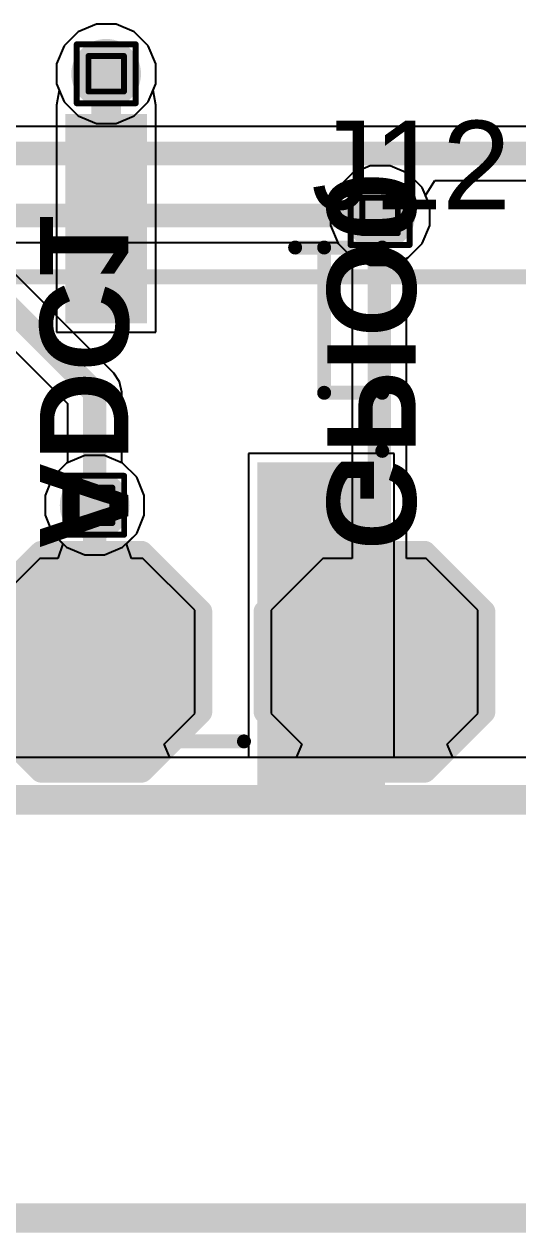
# Model space of a CAD drawing. Header units: inches. Extents: x -22 to 5433, y -13 to 5447.
# Drawn here: x 52.23 to 56.48, y -7.23 to 3.17 of the extents above; entities that cross this region are included whole.
import ezdxf

# ---------------------------------------------------------------- set-up
doc = ezdxf.new("R2010")
doc.units = ezdxf.units.IN
for name, color, linetype in [('Board_outline', 216, 'Continuous'), ('Bottom Layer', 5, 'Continuous'), ('Bottom Overlay', 54, 'Continuous'), ('Bottom Paste', 16, 'Continuous'), ('Bottom Solder', 6, 'Continuous'), ('Dimensions', 6, 'Continuous'), ('Drill Drawing', 1, 'Continuous'), ('Ground', 16, 'Continuous'), ('Power', 76, 'Continuous'), ('Top Layer', 1, 'Continuous'), ('Top Overlay', 2, 'Continuous'), ('Top Paste', 8, 'Continuous'), ('Top Solder', 216, 'Continuous'), ('Via Holes', 16, 'Continuous')]:
    doc.layers.add(name, color=color, linetype=linetype)
doc.styles.add('Arial', font='', dxfattribs={"height": 0.2})
doc.styles.add('Arial_Bold', font='', dxfattribs={"height": 0.2})
doc.styles.get('Arial').set_extended_font_data('Arial')
doc.styles.get('Arial_Bold').set_extended_font_data('Arial', bold=True)

msp = doc.modelspace()

# ---------------------------------------------------------------- hatches: boundary and pattern name
at = {"layer": 'Bottom Layer'}
h = msp.add_hatch(color=5, dxfattribs=at)
edge = h.paths.add_edge_path()
edge.add_arc((52.938, 2.743), 0.3, 0, 360)
h = msp.add_hatch(color=5, dxfattribs=at)
edge = h.paths.add_edge_path()
edge.add_arc((55.296, 1.524), 0.3, 0, 360)
h = msp.add_hatch(color=5, dxfattribs=at)
edge = h.paths.add_edge_path()
edge.add_arc((52.839, -0.97), 0.3, 0, 360)
for points in [[(53.573, -2.698), (53.573, -1.936), (53.192, -1.555), (52.43, -1.555), (52.049, -1.936), (52.049, -2.698), (52.43, -3.079), (53.192, -3.079)], [(54.485, -1.936), (54.485, -2.698), (54.866, -3.079), (55.628, -3.079), (56.009, -2.698), (56.009, -1.936), (55.628, -1.555), (54.866, -1.555)]]:
    msp.add_hatch(color=5, dxfattribs=at).paths.add_polyline_path(points)
at = {"layer": 'Bottom Paste'}
for points in [[(53.573, -2.698), (53.573, -1.936), (53.192, -1.555), (52.43, -1.555), (52.049, -1.936), (52.049, -2.698), (52.43, -3.079), (53.192, -3.079)], [(54.485, -1.936), (54.485, -2.698), (54.866, -3.079), (55.628, -3.079), (56.009, -2.698), (56.009, -1.936), (55.628, -1.555), (54.866, -1.555)]]:
    msp.add_hatch(color=16, dxfattribs=at).paths.add_polyline_path(points)
at = {"layer": 'Bottom Solder'}
for points in [[(53.675, -2.749), (53.675, -1.885), (53.243, -1.453), (52.379, -1.453), (51.947, -1.885), (51.947, -2.749), (52.379, -3.18), (53.243, -3.18)], [(54.384, -1.885), (54.384, -2.749), (54.815, -3.18), (55.679, -3.18), (56.111, -2.749), (56.111, -1.885), (55.679, -1.453), (54.815, -1.453)]]:
    msp.add_hatch(color=6, dxfattribs=at).paths.add_polyline_path(points)
at = {"layer": 'Ground'}
h = msp.add_hatch(color=16, dxfattribs=at)
edge = h.paths.add_edge_path()
edge.add_arc((52.938, 2.743), 0.3, 0, 360)
h = msp.add_hatch(color=16, dxfattribs=at)
edge = h.paths.add_edge_path()
edge.add_arc((55.296, 1.524), 0.3, 0, 360)
h = msp.add_hatch(color=16, dxfattribs=at)
edge = h.paths.add_edge_path()
edge.add_arc((52.839, -0.97), 0.3, 0, 360)
at = {"layer": 'Power'}
h = msp.add_hatch(color=76, dxfattribs=at)
edge = h.paths.add_edge_path()
edge.add_arc((52.938, 2.743), 0.3, 0, 360)
h = msp.add_hatch(color=76, dxfattribs=at)
edge = h.paths.add_edge_path()
edge.add_arc((55.296, 1.524), 0.3, 0, 360)
h = msp.add_hatch(color=76, dxfattribs=at)
edge = h.paths.add_edge_path()
edge.add_arc((52.839, -0.97), 0.3, 0, 360)
at = {"layer": 'Top Layer'}
h = msp.add_hatch(color=1, dxfattribs=at)
edge = h.paths.add_edge_path()
edge.add_arc((52.938, 2.743), 0.3, 0, 360)
for points in [[(52.638, 2.347), (53.238, 2.347), (53.238, 0.647), (52.638, 0.647)], [(54.289, -0.652), (55.289, -0.652), (55.289, -3.352), (54.289, -3.352)]]:
    msp.add_hatch(color=1, dxfattribs=at).paths.add_polyline_path(points)
h = msp.add_hatch(color=1, dxfattribs=at)
edge = h.paths.add_edge_path()
edge.add_arc((55.296, 1.524), 0.3, 0, 360)
h = msp.add_hatch(color=1, dxfattribs=at)
edge = h.paths.add_edge_path()
edge.add_arc((52.839, -0.97), 0.3, 0, 360)
at = {"layer": 'Top Paste'}
for points in [[(52.638, 2.347), (53.238, 2.347), (53.238, 0.647), (52.638, 0.647)], [(54.289, -0.652), (55.289, -0.652), (55.289, -3.352), (54.289, -3.352)]]:
    msp.add_hatch(color=8, dxfattribs=at).paths.add_polyline_path(points)
at = {"layer": 'Top Solder'}
for points in [[(52.588, 2.398), (53.289, 2.398), (53.289, 0.596), (52.588, 0.596)], [(54.238, -0.601), (55.339, -0.601), (55.339, -3.403), (54.238, -3.403)]]:
    msp.add_hatch(color=216, dxfattribs=at).paths.add_polyline_path(points)
at = {"layer": 'Via Holes'}
h = msp.add_hatch(color=7, dxfattribs=at)
edge = h.paths.add_edge_path()
edge.add_arc((52.938, 2.743), 0.15, 0, 360)
h = msp.add_hatch(color=7, dxfattribs=at)
edge = h.paths.add_edge_path()
edge.add_arc((55.296, 1.524), 0.15, 0, 360)
h = msp.add_hatch(color=7, dxfattribs=at)
edge = h.paths.add_edge_path()
edge.add_arc((52.839, -0.97), 0.15, 0, 360)

# ---------------------------------------------------------------- linework, layer by layer
at = {"layer": 'Board_outline'}
msp.add_lwpolyline([(-4.689, -3.505, 0.254, 0.254, 0), (67.311, -3.505, 0.254, 0.254, 0)], format="xyseb", dxfattribs=at)
msp.add_lwpolyline([(-4.689, -3.505, 0.254, 0.254, 0), (67.311, -3.505, 0.254, 0.254, 0)], format="xyseb", dxfattribs=at)
at = {"layer": 'Bottom Layer'}
for p, q in [((52.854, 3.17), (52.697, 3.105)), ((53.023, 3.17), (52.854, 3.17)), ((53.18, 3.105), (53.023, 3.17)), ((52.697, 3.105), (52.576, 2.985)), ((53.3, 2.985), (53.18, 3.105)), ((52.576, 2.985), (52.511, 2.828)), ((53.365, 2.828), (53.3, 2.985)), ((52.511, 2.828), (52.511, 2.658)), ((53.365, 2.658), (53.365, 2.828)), ((52.511, 2.658), (52.576, 2.501)), ((53.3, 2.501), (53.365, 2.658)), ((52.576, 2.501), (52.697, 2.381)), ((53.18, 2.381), (53.3, 2.501)), ((52.697, 2.381), (52.854, 2.316)), ((52.854, 2.316), (53.023, 2.316)), ((53.023, 2.316), (53.18, 2.381)), ((55.054, 1.886), (54.934, 1.766)), ((55.211, 1.951), (55.054, 1.886)), ((55.381, 1.951), (55.211, 1.951)), ((55.538, 1.886), (55.381, 1.951)), ((55.658, 1.766), (55.538, 1.886)), ((54.934, 1.766), (54.869, 1.609)), ((55.723, 1.609), (55.658, 1.766)), ((54.869, 1.609), (54.869, 1.439)), ((55.723, 1.439), (55.723, 1.609)), ((54.869, 1.439), (54.934, 1.282)), ((55.658, 1.282), (55.723, 1.439)), ((54.934, 1.282), (55.054, 1.162)), ((55.538, 1.162), (55.658, 1.282)), ((55.054, 1.162), (55.056, 1.161)), ((55.056, 1.161), (55.056, -1.428)), ((55.522, 1.155), (55.538, 1.162)), ((55.522, -1.428), (55.522, 1.155)), ((52.597, -0.608), (52.477, -0.728)), ((52.754, -0.543), (52.597, -0.608)), ((52.923, -0.543), (52.754, -0.543)), ((53.08, -0.608), (52.923, -0.543)), ((53.201, -0.728), (53.08, -0.608)), ((52.477, -0.728), (52.412, -0.885)), ((53.266, -0.885), (53.201, -0.728)), ((52.412, -0.885), (52.412, -1.055)), ((53.266, -1.055), (53.266, -0.885)), ((52.412, -1.055), (52.477, -1.212)), ((53.201, -1.212), (53.266, -1.055)), ((52.477, -1.212), (52.565, -1.301)), ((53.112, -1.301), (53.201, -1.212)), ((52.565, -1.301), (52.521, -1.428)), ((53.156, -1.428), (53.112, -1.301)), ((52.366, -1.428), (51.922, -1.872)), ((52.521, -1.428), (52.366, -1.428)), ((53.255, -1.428), (53.156, -1.428)), ((53.7, -1.872), (53.255, -1.428)), ((54.803, -1.428), (54.358, -1.872)), ((55.056, -1.428), (54.803, -1.428)), ((55.692, -1.428), (55.522, -1.428)), ((56.136, -1.872), (55.692, -1.428)), ((53.7, -2.761), (53.7, -1.872)), ((54.358, -1.872), (54.358, -2.761)), ((56.136, -2.761), (56.136, -1.872)), ((53.436, -3.025), (53.7, -2.761)), ((54.358, -2.761), (54.622, -3.025)), ((55.872, -3.025), (56.136, -2.761)), ((53.485, -3.142), (53.436, -3.025)), ((54.622, -3.025), (54.573, -3.142)), ((55.921, -3.142), (55.872, -3.025)), ((54.573, -3.142), (53.485, -3.142)), ((57.01, -3.142), (55.921, -3.142))]:
    msp.add_line(p, q, dxfattribs=at)
for points in [[(55.289, 1.517, 0.203, 0.203, 0), (55.296, 1.524, 0.203, 0.203, 0)], [(55.289, -2.317, 0.203, 0.203, 0), (55.289, 1.517, 0.203, 0.203, 0)], [(52.839, -2.317, 0.203, 0.203, 0), (52.839, -0.97, 0.203, 0.203, 0)]]:
    msp.add_lwpolyline(points, format="xyseb", dxfattribs=at)
for points in [[(55.238, 1.517, 0.102, 0.102, 1), (55.339, 1.517, 0.102, 0.102, 1)], [(55.238, 1.517, 0.102, 0.102, 1), (55.339, 1.517, 0.102, 0.102, 1)], [(55.245, 1.524, 0.102, 0.102, 1), (55.347, 1.524, 0.102, 0.102, 1)], [(52.788, -0.97, 0.102, 0.102, 1), (52.889, -0.97, 0.102, 0.102, 1)], [(52.788, -2.317, 0.102, 0.102, 1), (52.889, -2.317, 0.102, 0.102, 1)], [(55.238, -2.317, 0.102, 0.102, 1), (55.339, -2.317, 0.102, 0.102, 1)]]:
    msp.add_lwpolyline(points, format="xyseb", close=True, dxfattribs=at)
at = {"layer": 'Bottom Overlay'}
for points in [[(51.871, -1.885, 0.2, 0.2, 0), (52.379, -1.377, 0.2, 0.2, 0)], [(52.379, -1.377, 0.2, 0.2, 0), (53.243, -1.377, 0.2, 0.2, 0)], [(53.243, -1.377, 0.2, 0.2, 0), (53.751, -1.885, 0.2, 0.2, 0)], [(54.307, -1.885, 0.2, 0.2, 0), (54.815, -1.377, 0.2, 0.2, 0)], [(54.815, -1.377, 0.2, 0.2, 0), (55.679, -1.377, 0.2, 0.2, 0)], [(55.679, -1.377, 0.2, 0.2, 0), (56.187, -1.885, 0.2, 0.2, 0)], [(53.751, -2.749, 0.2, 0.2, 0), (53.751, -1.885, 0.2, 0.2, 0)], [(54.307, -2.749, 0.2, 0.2, 0), (54.307, -1.885, 0.2, 0.2, 0)], [(56.187, -2.749, 0.2, 0.2, 0), (56.187, -1.885, 0.2, 0.2, 0)], [(51.871, -2.749, 0.2, 0.2, 0), (52.379, -3.257, 0.2, 0.2, 0)], [(53.243, -3.257, 0.2, 0.2, 0), (53.751, -2.749, 0.2, 0.2, 0)], [(54.307, -2.749, 0.2, 0.2, 0), (54.815, -3.257, 0.2, 0.2, 0)], [(55.679, -3.257, 0.2, 0.2, 0), (56.187, -2.749, 0.2, 0.2, 0)], [(52.379, -3.257, 0.2, 0.2, 0), (53.243, -3.257, 0.2, 0.2, 0)], [(54.815, -3.257, 0.2, 0.2, 0), (55.679, -3.257, 0.2, 0.2, 0)]]:
    msp.add_lwpolyline(points, format="xyseb", dxfattribs=at)
for points in [[(52.329, -1.377, 0.1, 0.1, 1), (52.429, -1.377, 0.1, 0.1, 1)], [(52.329, -1.377, 0.1, 0.1, 1), (52.429, -1.377, 0.1, 0.1, 1)], [(53.193, -1.377, 0.1, 0.1, 1), (53.293, -1.377, 0.1, 0.1, 1)], [(53.193, -1.377, 0.1, 0.1, 1), (53.293, -1.377, 0.1, 0.1, 1)], [(54.765, -1.377, 0.1, 0.1, 1), (54.865, -1.377, 0.1, 0.1, 1)], [(54.765, -1.377, 0.1, 0.1, 1), (54.865, -1.377, 0.1, 0.1, 1)], [(55.629, -1.377, 0.1, 0.1, 1), (55.729, -1.377, 0.1, 0.1, 1)], [(55.629, -1.377, 0.1, 0.1, 1), (55.729, -1.377, 0.1, 0.1, 1)], [(53.701, -1.885, 0.1, 0.1, 1), (53.801, -1.885, 0.1, 0.1, 1)], [(53.701, -1.885, 0.1, 0.1, 1), (53.801, -1.885, 0.1, 0.1, 1)], [(54.257, -1.885, 0.1, 0.1, 1), (54.357, -1.885, 0.1, 0.1, 1)], [(54.257, -1.885, 0.1, 0.1, 1), (54.357, -1.885, 0.1, 0.1, 1)], [(56.137, -1.885, 0.1, 0.1, 1), (56.237, -1.885, 0.1, 0.1, 1)], [(56.137, -1.885, 0.1, 0.1, 1), (56.237, -1.885, 0.1, 0.1, 1)], [(53.701, -2.749, 0.1, 0.1, 1), (53.801, -2.749, 0.1, 0.1, 1)], [(53.701, -2.749, 0.1, 0.1, 1), (53.801, -2.749, 0.1, 0.1, 1)], [(54.257, -2.749, 0.1, 0.1, 1), (54.357, -2.749, 0.1, 0.1, 1)], [(54.257, -2.749, 0.1, 0.1, 1), (54.357, -2.749, 0.1, 0.1, 1)], [(56.137, -2.749, 0.1, 0.1, 1), (56.237, -2.749, 0.1, 0.1, 1)], [(56.137, -2.749, 0.1, 0.1, 1), (56.237, -2.749, 0.1, 0.1, 1)], [(52.329, -3.257, 0.1, 0.1, 1), (52.429, -3.257, 0.1, 0.1, 1)], [(52.329, -3.257, 0.1, 0.1, 1), (52.429, -3.257, 0.1, 0.1, 1)], [(53.193, -3.257, 0.1, 0.1, 1), (53.293, -3.257, 0.1, 0.1, 1)], [(53.193, -3.257, 0.1, 0.1, 1), (53.293, -3.257, 0.1, 0.1, 1)], [(54.765, -3.257, 0.1, 0.1, 1), (54.865, -3.257, 0.1, 0.1, 1)], [(54.765, -3.257, 0.1, 0.1, 1), (54.865, -3.257, 0.1, 0.1, 1)], [(55.629, -3.257, 0.1, 0.1, 1), (55.729, -3.257, 0.1, 0.1, 1)], [(55.629, -3.257, 0.1, 0.1, 1), (55.729, -3.257, 0.1, 0.1, 1)]]:
    msp.add_lwpolyline(points, format="xyseb", close=True, dxfattribs=at)
at = {"layer": 'Dimensions'}
msp.add_lwpolyline([(32.583, 0.996, 0.127, 0.127, 0), (61.583, 0.996, 0.127, 0.127, 0)], format="xyseb", dxfattribs=at)
at = {"layer": 'Drill Drawing'}
for points in [[(52.684, 2.997, 0.0508, 0.0508, 0), (53.192, 2.997, 0.0508, 0.0508, 0)], [(52.684, 2.489, 0.0508, 0.0508, 0), (52.684, 2.997, 0.0508, 0.0508, 0)], [(53.192, 2.489, 0.0508, 0.0508, 0), (53.192, 2.997, 0.0508, 0.0508, 0)], [(52.786, 2.896, 0.0508, 0.0508, 0), (53.091, 2.896, 0.0508, 0.0508, 0)], [(52.786, 2.591, 0.0508, 0.0508, 0), (52.786, 2.896, 0.0508, 0.0508, 0)], [(53.091, 2.591, 0.0508, 0.0508, 0), (53.091, 2.896, 0.0508, 0.0508, 0)], [(52.786, 2.591, 0.0508, 0.0508, 0), (53.091, 2.591, 0.0508, 0.0508, 0)], [(52.684, 2.489, 0.0508, 0.0508, 0), (53.192, 2.489, 0.0508, 0.0508, 0)], [(55.042, 1.778, 0.0508, 0.0508, 0), (55.55, 1.778, 0.0508, 0.0508, 0)], [(55.042, 1.27, 0.0508, 0.0508, 0), (55.042, 1.778, 0.0508, 0.0508, 0)], [(55.55, 1.27, 0.0508, 0.0508, 0), (55.55, 1.778, 0.0508, 0.0508, 0)], [(55.143, 1.676, 0.0508, 0.0508, 0), (55.448, 1.676, 0.0508, 0.0508, 0)], [(55.143, 1.372, 0.0508, 0.0508, 0), (55.143, 1.676, 0.0508, 0.0508, 0)], [(55.448, 1.372, 0.0508, 0.0508, 0), (55.448, 1.676, 0.0508, 0.0508, 0)], [(55.143, 1.372, 0.0508, 0.0508, 0), (55.448, 1.372, 0.0508, 0.0508, 0)], [(55.042, 1.27, 0.0508, 0.0508, 0), (55.55, 1.27, 0.0508, 0.0508, 0)], [(52.585, -0.716, 0.0508, 0.0508, 0), (53.093, -0.716, 0.0508, 0.0508, 0)], [(52.585, -1.224, 0.0508, 0.0508, 0), (52.585, -0.716, 0.0508, 0.0508, 0)], [(53.093, -1.224, 0.0508, 0.0508, 0), (53.093, -0.716, 0.0508, 0.0508, 0)], [(52.686, -0.818, 0.0508, 0.0508, 0), (52.991, -0.818, 0.0508, 0.0508, 0)], [(52.686, -1.123, 0.0508, 0.0508, 0), (52.686, -0.818, 0.0508, 0.0508, 0)], [(52.991, -1.123, 0.0508, 0.0508, 0), (52.991, -0.818, 0.0508, 0.0508, 0)], [(52.686, -1.123, 0.0508, 0.0508, 0), (52.991, -1.123, 0.0508, 0.0508, 0)], [(52.585, -1.224, 0.0508, 0.0508, 0), (53.093, -1.224, 0.0508, 0.0508, 0)]]:
    msp.add_lwpolyline(points, format="xyseb", dxfattribs=at)
for points in [[(52.672, 2.997, 0.0254, 0.0254, 1), (52.697, 2.997, 0.0254, 0.0254, 1)], [(52.672, 2.997, 0.0254, 0.0254, 1), (52.697, 2.997, 0.0254, 0.0254, 1)], [(53.18, 2.997, 0.0254, 0.0254, 1), (53.205, 2.997, 0.0254, 0.0254, 1)], [(53.18, 2.997, 0.0254, 0.0254, 1), (53.205, 2.997, 0.0254, 0.0254, 1)], [(52.773, 2.896, 0.0254, 0.0254, 1), (52.799, 2.896, 0.0254, 0.0254, 1)], [(52.773, 2.896, 0.0254, 0.0254, 1), (52.799, 2.896, 0.0254, 0.0254, 1)], [(53.078, 2.896, 0.0254, 0.0254, 1), (53.104, 2.896, 0.0254, 0.0254, 1)], [(53.078, 2.896, 0.0254, 0.0254, 1), (53.104, 2.896, 0.0254, 0.0254, 1)], [(52.773, 2.591, 0.0254, 0.0254, 1), (52.799, 2.591, 0.0254, 0.0254, 1)], [(52.773, 2.591, 0.0254, 0.0254, 1), (52.799, 2.591, 0.0254, 0.0254, 1)], [(53.078, 2.591, 0.0254, 0.0254, 1), (53.104, 2.591, 0.0254, 0.0254, 1)], [(53.078, 2.591, 0.0254, 0.0254, 1), (53.104, 2.591, 0.0254, 0.0254, 1)], [(52.672, 2.489, 0.0254, 0.0254, 1), (52.697, 2.489, 0.0254, 0.0254, 1)], [(52.672, 2.489, 0.0254, 0.0254, 1), (52.697, 2.489, 0.0254, 0.0254, 1)], [(53.18, 2.489, 0.0254, 0.0254, 1), (53.205, 2.489, 0.0254, 0.0254, 1)], [(53.18, 2.489, 0.0254, 0.0254, 1), (53.205, 2.489, 0.0254, 0.0254, 1)], [(55.029, 1.778, 0.0254, 0.0254, 1), (55.054, 1.778, 0.0254, 0.0254, 1)], [(55.029, 1.778, 0.0254, 0.0254, 1), (55.054, 1.778, 0.0254, 0.0254, 1)], [(55.537, 1.778, 0.0254, 0.0254, 1), (55.562, 1.778, 0.0254, 0.0254, 1)], [(55.537, 1.778, 0.0254, 0.0254, 1), (55.562, 1.778, 0.0254, 0.0254, 1)], [(55.131, 1.676, 0.0254, 0.0254, 1), (55.156, 1.676, 0.0254, 0.0254, 1)], [(55.131, 1.676, 0.0254, 0.0254, 1), (55.156, 1.676, 0.0254, 0.0254, 1)], [(55.435, 1.676, 0.0254, 0.0254, 1), (55.461, 1.676, 0.0254, 0.0254, 1)], [(55.435, 1.676, 0.0254, 0.0254, 1), (55.461, 1.676, 0.0254, 0.0254, 1)], [(55.131, 1.372, 0.0254, 0.0254, 1), (55.156, 1.372, 0.0254, 0.0254, 1)], [(55.131, 1.372, 0.0254, 0.0254, 1), (55.156, 1.372, 0.0254, 0.0254, 1)], [(55.435, 1.372, 0.0254, 0.0254, 1), (55.461, 1.372, 0.0254, 0.0254, 1)], [(55.435, 1.372, 0.0254, 0.0254, 1), (55.461, 1.372, 0.0254, 0.0254, 1)], [(55.029, 1.27, 0.0254, 0.0254, 1), (55.054, 1.27, 0.0254, 0.0254, 1)], [(55.029, 1.27, 0.0254, 0.0254, 1), (55.054, 1.27, 0.0254, 0.0254, 1)], [(55.537, 1.27, 0.0254, 0.0254, 1), (55.562, 1.27, 0.0254, 0.0254, 1)], [(55.537, 1.27, 0.0254, 0.0254, 1), (55.562, 1.27, 0.0254, 0.0254, 1)], [(52.572, -0.716, 0.0254, 0.0254, 1), (52.597, -0.716, 0.0254, 0.0254, 1)], [(52.572, -0.716, 0.0254, 0.0254, 1), (52.597, -0.716, 0.0254, 0.0254, 1)], [(53.08, -0.716, 0.0254, 0.0254, 1), (53.105, -0.716, 0.0254, 0.0254, 1)], [(53.08, -0.716, 0.0254, 0.0254, 1), (53.105, -0.716, 0.0254, 0.0254, 1)], [(52.673, -0.818, 0.0254, 0.0254, 1), (52.699, -0.818, 0.0254, 0.0254, 1)], [(52.673, -0.818, 0.0254, 0.0254, 1), (52.699, -0.818, 0.0254, 0.0254, 1)], [(52.978, -0.818, 0.0254, 0.0254, 1), (53.004, -0.818, 0.0254, 0.0254, 1)], [(52.978, -0.818, 0.0254, 0.0254, 1), (53.004, -0.818, 0.0254, 0.0254, 1)], [(52.673, -1.123, 0.0254, 0.0254, 1), (52.699, -1.123, 0.0254, 0.0254, 1)], [(52.673, -1.123, 0.0254, 0.0254, 1), (52.699, -1.123, 0.0254, 0.0254, 1)], [(52.978, -1.123, 0.0254, 0.0254, 1), (53.004, -1.123, 0.0254, 0.0254, 1)], [(52.978, -1.123, 0.0254, 0.0254, 1), (53.004, -1.123, 0.0254, 0.0254, 1)], [(52.572, -1.224, 0.0254, 0.0254, 1), (52.597, -1.224, 0.0254, 0.0254, 1)], [(52.572, -1.224, 0.0254, 0.0254, 1), (52.597, -1.224, 0.0254, 0.0254, 1)], [(53.08, -1.224, 0.0254, 0.0254, 1), (53.105, -1.224, 0.0254, 0.0254, 1)], [(53.08, -1.224, 0.0254, 0.0254, 1), (53.105, -1.224, 0.0254, 0.0254, 1)]]:
    msp.add_lwpolyline(points, format="xyseb", close=True, dxfattribs=at)
at = {"layer": 'Ground'}
for p, q in [((52.854, 3.17), (52.697, 3.105)), ((53.023, 3.17), (52.854, 3.17)), ((53.18, 3.105), (53.023, 3.17)), ((52.697, 3.105), (52.576, 2.985)), ((53.3, 2.985), (53.18, 3.105)), ((52.576, 2.985), (52.511, 2.828)), ((53.365, 2.828), (53.3, 2.985)), ((52.511, 2.828), (52.511, 2.658)), ((53.365, 2.658), (53.365, 2.828)), ((52.511, 2.658), (52.576, 2.501)), ((53.3, 2.501), (53.365, 2.658)), ((52.576, 2.501), (52.697, 2.381)), ((53.18, 2.381), (53.3, 2.501)), ((52.697, 2.381), (52.854, 2.316)), ((52.854, 2.316), (53.023, 2.316)), ((53.023, 2.316), (53.18, 2.381)), ((55.054, 1.886), (54.934, 1.766)), ((55.211, 1.951), (55.054, 1.886)), ((55.381, 1.951), (55.211, 1.951)), ((55.538, 1.886), (55.381, 1.951)), ((55.658, 1.766), (55.538, 1.886)), ((54.934, 1.766), (54.869, 1.609)), ((55.723, 1.609), (55.658, 1.766)), ((54.869, 1.609), (54.869, 1.439)), ((55.723, 1.439), (55.723, 1.609)), ((54.869, 1.439), (54.934, 1.282)), ((55.658, 1.282), (55.723, 1.439)), ((54.934, 1.282), (55.054, 1.162)), ((55.538, 1.162), (55.658, 1.282)), ((55.054, 1.162), (55.211, 1.097)), ((55.381, 1.097), (55.538, 1.162)), ((55.211, 1.097), (55.381, 1.097)), ((52.597, -0.608), (52.477, -0.728)), ((52.754, -0.543), (52.597, -0.608)), ((52.923, -0.543), (52.754, -0.543)), ((53.08, -0.608), (52.923, -0.543)), ((53.201, -0.728), (53.08, -0.608)), ((52.477, -0.728), (52.412, -0.885)), ((53.266, -0.885), (53.201, -0.728)), ((52.412, -0.885), (52.412, -1.055)), ((53.266, -1.055), (53.266, -0.885)), ((52.412, -1.055), (52.477, -1.212)), ((53.201, -1.212), (53.266, -1.055)), ((52.477, -1.212), (52.597, -1.332)), ((53.08, -1.332), (53.201, -1.212)), ((52.597, -1.332), (52.754, -1.397)), ((52.923, -1.397), (53.08, -1.332)), ((52.754, -1.397), (52.923, -1.397)), ((66.954, -3.142), (-4.689, -3.142))]:
    msp.add_line(p, q, dxfattribs=at)
at = {"layer": 'Power'}
for p, q in [((57.325, 2.29), (47.068, 2.29)), ((55.686, 1.697), (55.765, 1.824)), ((55.765, 1.824), (57.325, 1.824)), ((55.723, 1.609), (55.686, 1.697)), ((55.723, 1.439), (55.723, 1.609)), ((55.658, 1.282), (55.723, 1.439)), ((52.043, 1.291), (54.93, 1.291)), ((54.93, 1.291), (54.934, 1.282)), ((54.934, 1.282), (55.054, 1.162)), ((55.538, 1.162), (55.658, 1.282)), ((53.003, 0.167), (52.009, 1.161)), ((55.054, 1.162), (55.211, 1.097)), ((55.381, 1.097), (55.538, 1.162)), ((55.211, 1.097), (55.381, 1.097)), ((51.748, 0.763), (52.605, -0.095)), ((53.054, 0.091), (53.003, 0.167)), ((53.072, 0.002), (53.054, 0.091)), ((53.072, -0.605), (53.072, 0.002)), ((52.605, -0.095), (52.605, -0.605)), ((52.597, -0.608), (52.477, -0.728)), ((52.605, -0.605), (52.597, -0.608)), ((53.08, -0.608), (53.072, -0.605)), ((53.201, -0.728), (53.08, -0.608)), ((52.477, -0.728), (52.412, -0.885)), ((53.266, -0.885), (53.201, -0.728)), ((52.412, -0.885), (52.412, -1.055)), ((53.266, -1.055), (53.266, -0.885)), ((52.412, -1.055), (52.477, -1.212)), ((53.201, -1.212), (53.266, -1.055)), ((52.477, -1.212), (52.597, -1.332)), ((53.08, -1.332), (53.201, -1.212)), ((52.597, -1.332), (52.754, -1.397)), ((52.923, -1.397), (53.08, -1.332)), ((52.754, -1.397), (52.923, -1.397)), ((61.459, -3.142), (39.646, -3.142))]:
    msp.add_line(p, q, dxfattribs=at)
for points in [[(39.055, 2.057, 0.203, 0.203, 0), (57.691, 2.057, 0.203, 0.203, 0)], [(39.121, 1.524, 0.203, 0.203, 0), (55.296, 1.524, 0.203, 0.203, 0)], [(51.844, 0.996, 0.203, 0.203, 0), (52.839, 0.002, 0.203, 0.203, 0)], [(52.839, -0.97, 0.203, 0.203, 0), (52.839, 0.002, 0.203, 0.203, 0)]]:
    msp.add_lwpolyline(points, format="xyseb", dxfattribs=at)
for points in [[(55.245, 1.524, 0.102, 0.102, 1), (55.347, 1.524, 0.102, 0.102, 1)], [(52.788, 0.002, 0.102, 0.102, 1), (52.889, 0.002, 0.102, 0.102, 1)], [(52.788, 0.002, 0.102, 0.102, 1), (52.889, 0.002, 0.102, 0.102, 1)], [(52.788, -0.97, 0.102, 0.102, 1), (52.889, -0.97, 0.102, 0.102, 1)]]:
    msp.add_lwpolyline(points, format="xyseb", close=True, dxfattribs=at)
at = {"layer": 'Top Layer'}
for p, q in [((52.854, 3.17), (52.697, 3.105)), ((53.023, 3.17), (52.854, 3.17)), ((53.18, 3.105), (53.023, 3.17)), ((52.697, 3.105), (52.576, 2.985)), ((53.3, 2.985), (53.18, 3.105)), ((52.576, 2.985), (52.511, 2.828)), ((53.365, 2.828), (53.3, 2.985)), ((52.511, 2.828), (52.511, 2.658)), ((53.365, 2.658), (53.365, 2.828)), ((52.511, 2.658), (52.535, 2.601)), ((52.535, 2.601), (52.511, 2.474)), ((53.342, 2.601), (53.365, 2.658)), ((53.365, 2.474), (53.342, 2.601)), ((52.511, 2.474), (52.511, 2.474)), ((52.511, 2.474), (52.511, 2.474)), ((52.511, 2.474), (52.511, 0.52)), ((53.365, 0.52), (53.365, 2.474)), ((53.365, 2.474), (53.365, 2.474)), ((53.365, 2.474), (53.365, 2.474)), ((55.054, 1.886), (54.934, 1.766)), ((55.211, 1.951), (55.054, 1.886)), ((55.381, 1.951), (55.211, 1.951)), ((55.538, 1.886), (55.381, 1.951)), ((55.658, 1.766), (55.538, 1.886)), ((54.934, 1.766), (54.869, 1.609)), ((55.723, 1.609), (55.658, 1.766)), ((54.869, 1.609), (54.869, 1.439)), ((55.723, 1.439), (55.723, 1.609)), ((54.869, 1.439), (54.934, 1.282)), ((55.658, 1.282), (55.723, 1.439)), ((54.934, 1.282), (55.054, 1.162)), ((55.538, 1.162), (55.658, 1.282)), ((55.054, 1.162), (55.211, 1.097)), ((55.381, 1.097), (55.538, 1.162)), ((55.211, 1.097), (55.381, 1.097)), ((52.511, 0.52), (53.365, 0.52)), ((52.597, -0.608), (52.477, -0.728)), ((52.754, -0.543), (52.597, -0.608)), ((52.923, -0.543), (52.754, -0.543)), ((53.08, -0.608), (52.923, -0.543)), ((53.201, -0.728), (53.08, -0.608)), ((55.416, -0.525), (54.162, -0.525)), ((54.162, -0.525), (54.162, -3.142)), ((55.416, -3.142), (55.416, -0.525)), ((52.477, -0.728), (52.412, -0.885)), ((53.266, -0.885), (53.201, -0.728)), ((52.412, -0.885), (52.412, -1.055)), ((53.266, -1.055), (53.266, -0.885)), ((52.412, -1.055), (52.477, -1.212)), ((53.201, -1.212), (53.266, -1.055)), ((52.477, -1.212), (52.597, -1.332)), ((53.08, -1.332), (53.201, -1.212)), ((52.597, -1.332), (52.754, -1.397)), ((52.923, -1.397), (53.08, -1.332)), ((52.754, -1.397), (52.923, -1.397)), ((54.162, -3.142), (45.466, -3.142)), ((66.954, -3.142), (55.416, -3.142))]:
    msp.add_line(p, q, dxfattribs=at)
for points in [[(52.938, 1.497, 0.254, 0.254, 0), (52.938, 2.692, 0.254, 0.254, 0)], [(52.938, 1.484, 0.254, 0.254, 0), (52.938, 1.497, 0.254, 0.254, 0)]]:
    msp.add_lwpolyline(points, format="xyseb", dxfattribs=at)
for points in [[(52.875, 2.692, 0.127, 0.127, 1), (53.002, 2.692, 0.127, 0.127, 1)], [(52.875, 1.497, 0.127, 0.127, 1), (53.002, 1.497, 0.127, 0.127, 1)], [(52.875, 1.497, 0.127, 0.127, 1), (53.002, 1.497, 0.127, 0.127, 1)], [(52.875, 1.484, 0.127, 0.127, 1), (53.002, 1.484, 0.127, 0.127, 1)]]:
    msp.add_lwpolyline(points, format="xyseb", close=True, dxfattribs=at)
at = {"layer": 'Top Overlay'}
for points in [[(54.564, 1.248, 0.12, 0.12, 0), (55.314, 1.248, 0.12, 0.12, 0)], [(54.814, -0.002, 0.12, 0.12, 0), (54.814, 1.248, 0.12, 0.12, 0)], [(55.314, -0.502, 0.12, 0.12, 0), (55.314, 1.248, 0.12, 0.12, 0)], [(54.814, -0.002, 0.12, 0.12, 0), (55.314, -0.002, 0.12, 0.12, 0)], [(49.364, -3.002, 0.12, 0.12, 0), (54.124, -3.002, 0.12, 0.12, 0)], [(36.032, -7.104, 0.254, 0.254, 0), (78.541, -7.104, 0.254, 0.254, 0)]]:
    msp.add_lwpolyline(points, format="xyseb", dxfattribs=at)
for points in [[(54.534, 1.248, 0.06, 0.06, 1), (54.594, 1.248, 0.06, 0.06, 1)], [(54.784, 1.248, 0.06, 0.06, 1), (54.844, 1.248, 0.06, 0.06, 1)], [(55.284, 1.248, 0.06, 0.06, 1), (55.344, 1.248, 0.06, 0.06, 1)], [(55.284, 1.248, 0.06, 0.06, 1), (55.344, 1.248, 0.06, 0.06, 1)], [(54.784, -0.002, 0.06, 0.06, 1), (54.844, -0.002, 0.06, 0.06, 1)], [(54.784, -0.002, 0.06, 0.06, 1), (54.844, -0.002, 0.06, 0.06, 1)], [(55.284, -0.002, 0.06, 0.06, 1), (55.344, -0.002, 0.06, 0.06, 1)], [(55.284, -0.502, 0.06, 0.06, 1), (55.344, -0.502, 0.06, 0.06, 1)], [(54.094, -3.002, 0.06, 0.06, 1), (54.154, -3.002, 0.06, 0.06, 1)]]:
    msp.add_lwpolyline(points, format="xyseb", close=True, dxfattribs=at)

# ---------------------------------------------------------------- texts
at = {"layer": 'Bottom Overlay', "style": 'Arial_Bold', "text_generation_flag": 2}
for s, p in [('GPIO0', (54.84, -1.357)), ('ADC1', (52.368, -1.357))]:
    msp.add_text(s, height=0.762, rotation=270, dxfattribs=at).set_placement(p)
at = {"layer": 'Top Overlay', "style": 'Arial'}
msp.add_text('J12', height=0.762, dxfattribs=at).set_placement((54.704, 1.577))

doc.saveas('drawing.dxf')
